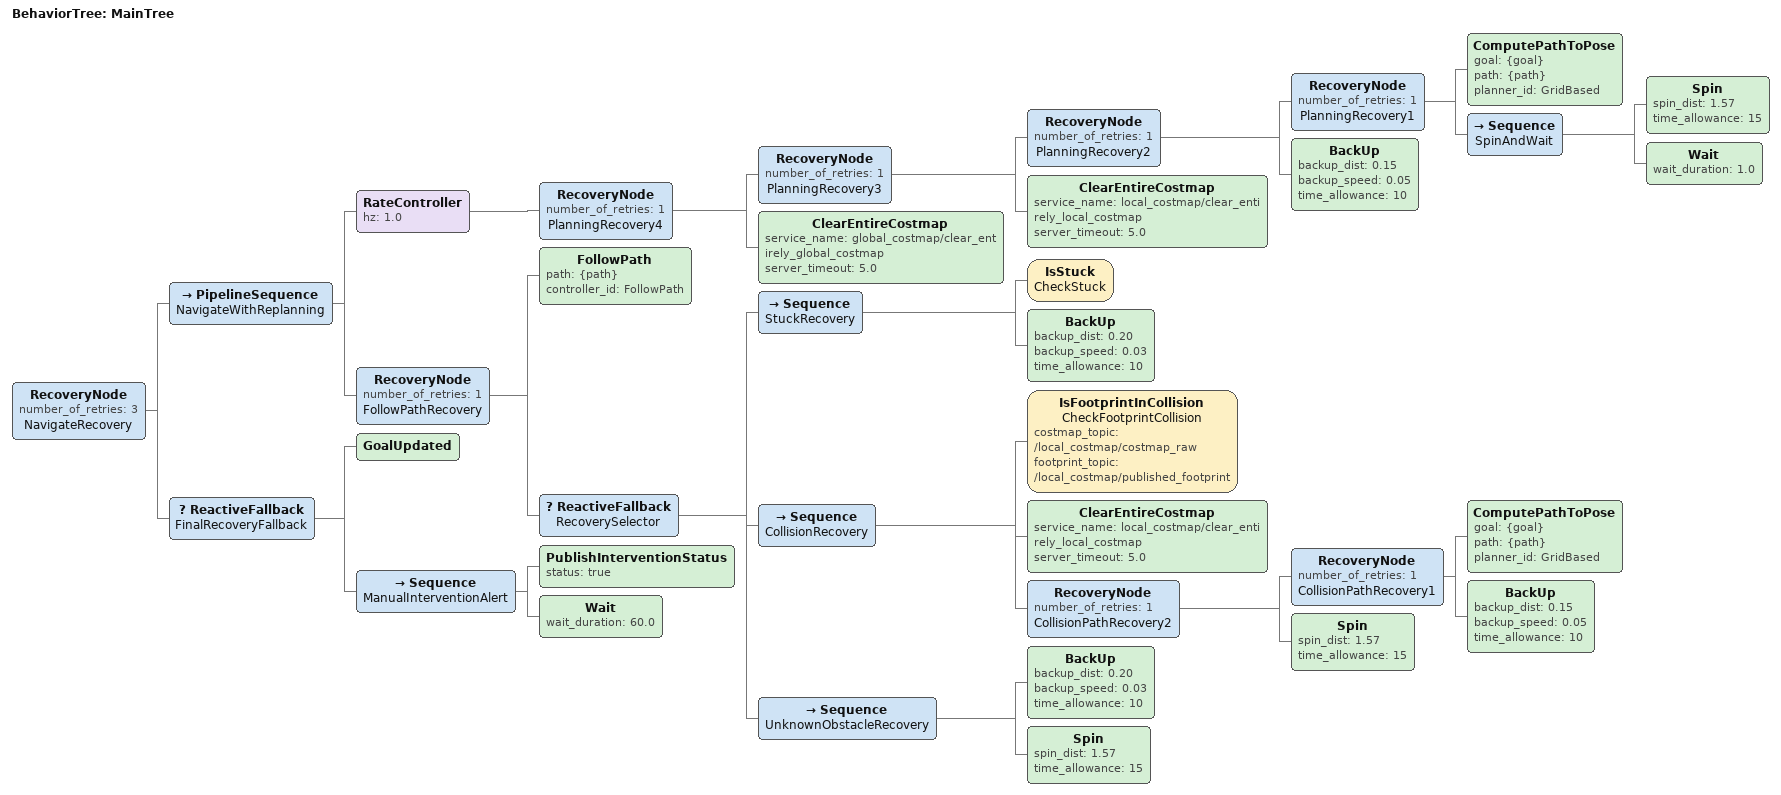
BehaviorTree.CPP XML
<?xml version="1.0"?>
<root main_tree_to_execute="MainTree">
  <BehaviorTree ID="MainTree">
    <RecoveryNode number_of_retries="3" name="NavigateRecovery">
      <PipelineSequence name="NavigateWithReplanning">

        <!-- 规划失败恢复：4级渐进策略 -->
        <RateController hz="1.0">
          <RecoveryNode number_of_retries="1" name="PlanningRecovery4">
            <RecoveryNode number_of_retries="1" name="PlanningRecovery3">
              <RecoveryNode number_of_retries="1" name="PlanningRecovery2">
                <RecoveryNode number_of_retries="1" name="PlanningRecovery1">
                  <ComputePathToPose goal="{goal}" path="{path}" planner_id="GridBased"/>
                  <!-- 恢复1: 旋转扩展探测 -->
                  <Sequence name="SpinAndWait">
                    <Spin spin_dist="1.57" time_allowance="15"/>
                    <Wait wait_duration="1.0"/>
                  </Sequence>
                </RecoveryNode>
                <!-- 恢复2: 小范围后退 -->
                <BackUp backup_dist="0.15" backup_speed="0.05" time_allowance="10"/>
              </RecoveryNode>
              <!-- 恢复3: 清除局部代价图 -->
              <ClearEntireCostmap service_name="local_costmap/clear_entirely_local_costmap" server_timeout="5.0"/>
            </RecoveryNode>
            <!-- 恢复4: 清除全局代价图 -->
            <ClearEntireCostmap service_name="global_costmap/clear_entirely_global_costmap" server_timeout="5.0"/>
          </RecoveryNode>
        </RateController>

        <!-- 跟踪失败恢复：根据 IsStuck 和 IsFootprintInCollision 区分失败类型 -->
        <RecoveryNode number_of_retries="1" name="FollowPathRecovery">
          <FollowPath path="{path}" controller_id="FollowPath"/>

          <!-- 根据 IsStuck 和 IsFootprintInCollision 结果选择恢复策略 -->
          <ReactiveFallback name="RecoverySelector">
            <!-- 卡住分支: IsStuck=SUCCESS，检测到负加速度，撞到障碍物，只后退 -->
            <Sequence name="StuckRecovery">
              <IsStuck name="CheckStuck"/>
              <BackUp backup_dist="0.20" backup_speed="0.03" time_allowance="10"/>
            </Sequence>

            <!-- 碰撞分支: IsStuck=FAILURE 且 IsFootprintInCollision=SUCCESS，footprint与障碍物重叠 -->
            <!-- 恢复流程: 清除地图 → 后退0.15m → 尝试计算path → (失败则)旋转1.57rad → 尝试计算path -->
            <Sequence name="CollisionRecovery">
              <IsFootprintInCollision name="CheckFootprintCollision"
                                      costmap_topic="/local_costmap/costmap_raw"
                                      footprint_topic="/local_costmap/published_footprint"/>
              <ClearEntireCostmap service_name="local_costmap/clear_entirely_local_costmap" server_timeout="5.0"/>
              <RecoveryNode number_of_retries="1" name="CollisionPathRecovery2">
                <RecoveryNode number_of_retries="1" name="CollisionPathRecovery1">
                  <ComputePathToPose goal="{goal}" path="{path}" planner_id="GridBased"/>
                  <BackUp backup_dist="0.15" backup_speed="0.05" time_allowance="10"/>
                </RecoveryNode>
                <Spin spin_dist="1.57" time_allowance="15"/>
              </RecoveryNode>
            </Sequence>

            <!-- 未知障碍物分支: IsStuck=FAILURE 且 IsFootprintInCollision=FAILURE，被看不到的障碍物卡住 -->
            <Sequence name="UnknownObstacleRecovery">
              <BackUp backup_dist="0.20" backup_speed="0.03" time_allowance="10"/>
              <Spin spin_dist="1.57" time_allowance="15"/>
            </Sequence>
          </ReactiveFallback>
        </RecoveryNode>

      </PipelineSequence>

      <!-- 最终兜底：人工干预预警 -->
      <ReactiveFallback name="FinalRecoveryFallback">
        <GoalUpdated/>
        <Sequence name="ManualInterventionAlert">
          <PublishInterventionStatus status="true"/>
          <Wait wait_duration="60.0"/>
        </Sequence>
      </ReactiveFallback>

    </RecoveryNode>
  </BehaviorTree>
</root>
